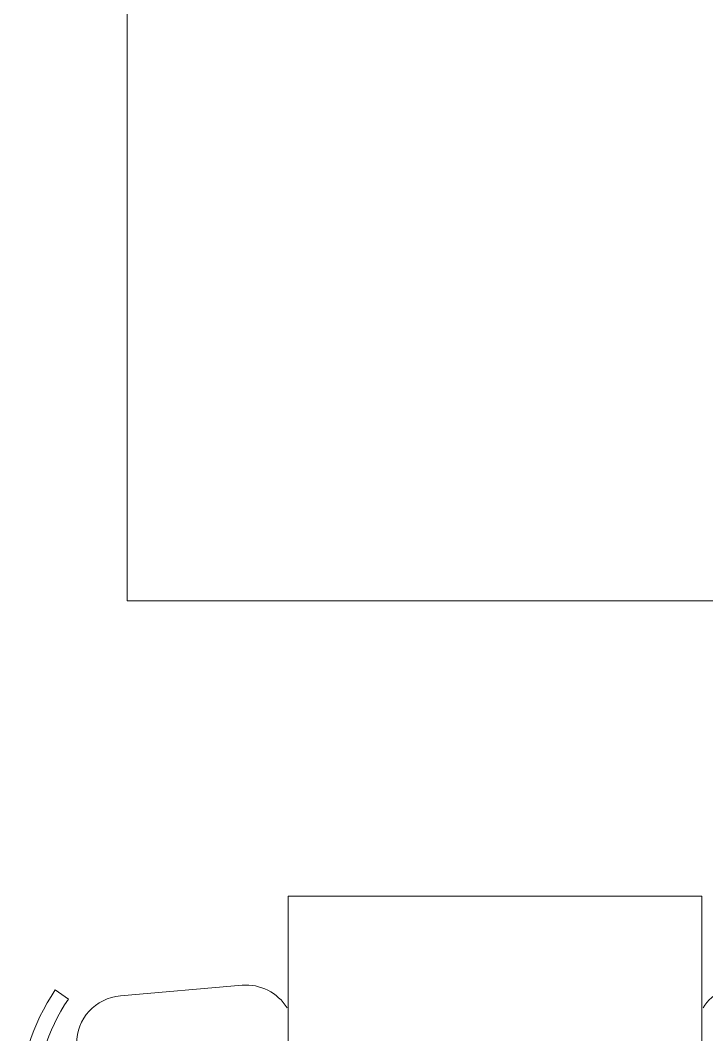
# Model space of a CAD drawing. Header units: millimetres. Extents: x 0 to 145404, y 0 to 194550.
# Drawn here: x 90221 to 91548, y 115308 to 117268 of the extents above; entities that cross this region are included whole.
import ezdxf

# ---------------------------------------------------------------- set-up
doc = ezdxf.new("R2010")
doc.units = ezdxf.units.MM
doc.layers.add('АР - мебель', color=7, linetype='Continuous', lineweight=9, true_color=0x787878)

# ---------------------------------------------------------------- blocks, each defined once
blk = doc.blocks.new('ОГ78_на2персон_стол800х800')
for p, q in [((-400, -800), (-400, 0)), ((-400, 0), (400, 0)), ((400, 0), (400, -800)), ((-489.2, -172.3), (-724.4, -192.8)), ((489.2, -172.3), (724.4, -192.8)), ((-824.7, -198.8), (-850.3, -181.3)), ((824.7, -198.8), (850.3, -181.3)), ((-809.3, -285.3), (-809.3, -514.7)), ((809.3, -285.3), (809.3, -514.7)), ((-824.7, -601.2), (-850.3, -618.7)), ((-489.2, -627.7), (-724.4, -607.2)), ((489.2, -627.7), (724.4, -607.2)), ((824.7, -601.2), (850.3, -618.7)), ((400, -800), (-400, -800))]:
    blk.add_line(p, q)
for centre, radius, start, end in [((-481.1, -264.8), 92.9, 31.593, 94.9697), ((481.1, -264.8), 92.9, 85.0303, 148.407), ((-530.7, -400), 387.3, 145.6197, 214.3803), ((-716.4, -285.3), 92.9, 94.9697, 180), ((716.4, -285.3), 92.9, 0, 85.0303), ((530.7, -400), 387.3, 325.6197, 34.3803), ((-530.7, -400), 356.3, 145.6197, 214.3803), ((530.7, -400), 356.3, 325.6197, 34.3803), ((-716.4, -514.7), 92.9, 180, 265.0303), ((716.4, -514.7), 92.9, 274.9697, 0), ((-481.1, -535.2), 92.9, 265.0303, 328.407), ((481.1, -535.2), 92.9, 211.593, 274.9697)]:
    blk.add_arc(centre, radius, start, end)
blk = doc.blocks.new('КРТ37_1550х2200')
for points in [[(775, -2200), (775, 0)], [(775, -2200), (-775, -2200)]]:
    blk.add_lwpolyline(points)
blk = doc.blocks.new('Квартира 1С 3800 тип 4')
at = {"layer": 'АР - мебель'}
blk.add_blockref('КРТ37_1550х2200', (-5477.2, 3800), dxfattribs=at)
at = {"layer": 'АР - мебель', "rotation": 180}
blk.add_blockref('ОГ78_на2персон_стол800х800', (-5413.7, 230), dxfattribs=at)
blk = doc.blocks.new('V_Section_2')
blk.add_blockref('Квартира 1С 3800 тип 4', (7150, -24500))

msp = doc.modelspace()

# ---------------------------------------------------------------- block references
at = {"xscale": -1}
msp.add_blockref('V_Section_2', (92875.5, 139046.1, 0), dxfattribs=at)

doc.saveas('drawing.dxf')
